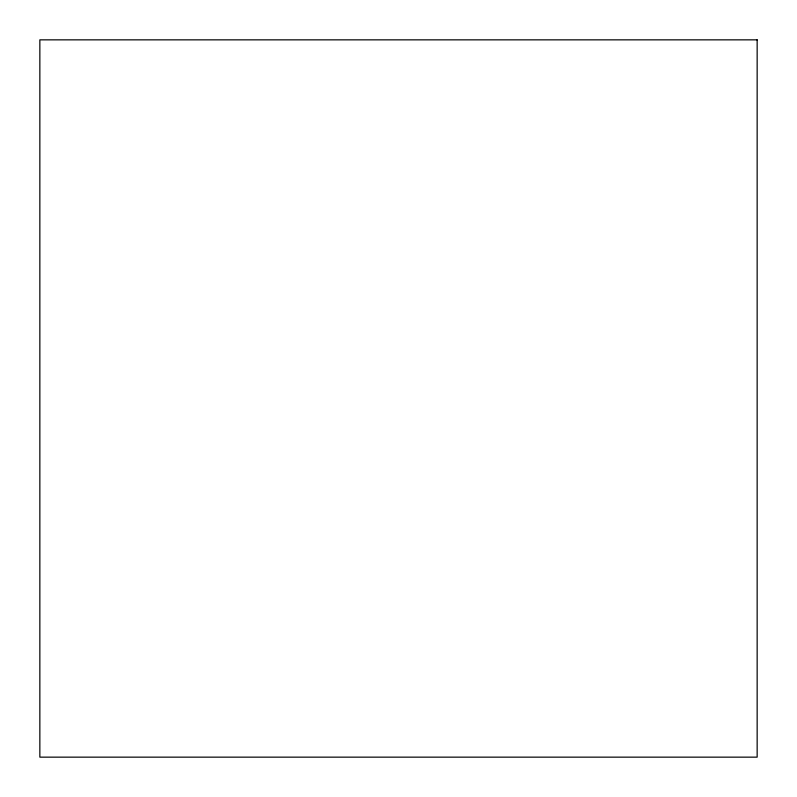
<?xml version="1.0" encoding="UTF-8"?>
<svg xmlns="http://www.w3.org/2000/svg" width="797" height="797" viewBox="0 0 797 797"><rect width="100%" height="100%" fill="white"/><g stroke="black" fill="none" stroke-linecap="round" stroke-linejoin="round"><path stroke-width="1.2" d="M757.15 39.85L39.85 39.85L39.85 757.15L757.15 757.15L757.15 39.85"/></g></svg>
